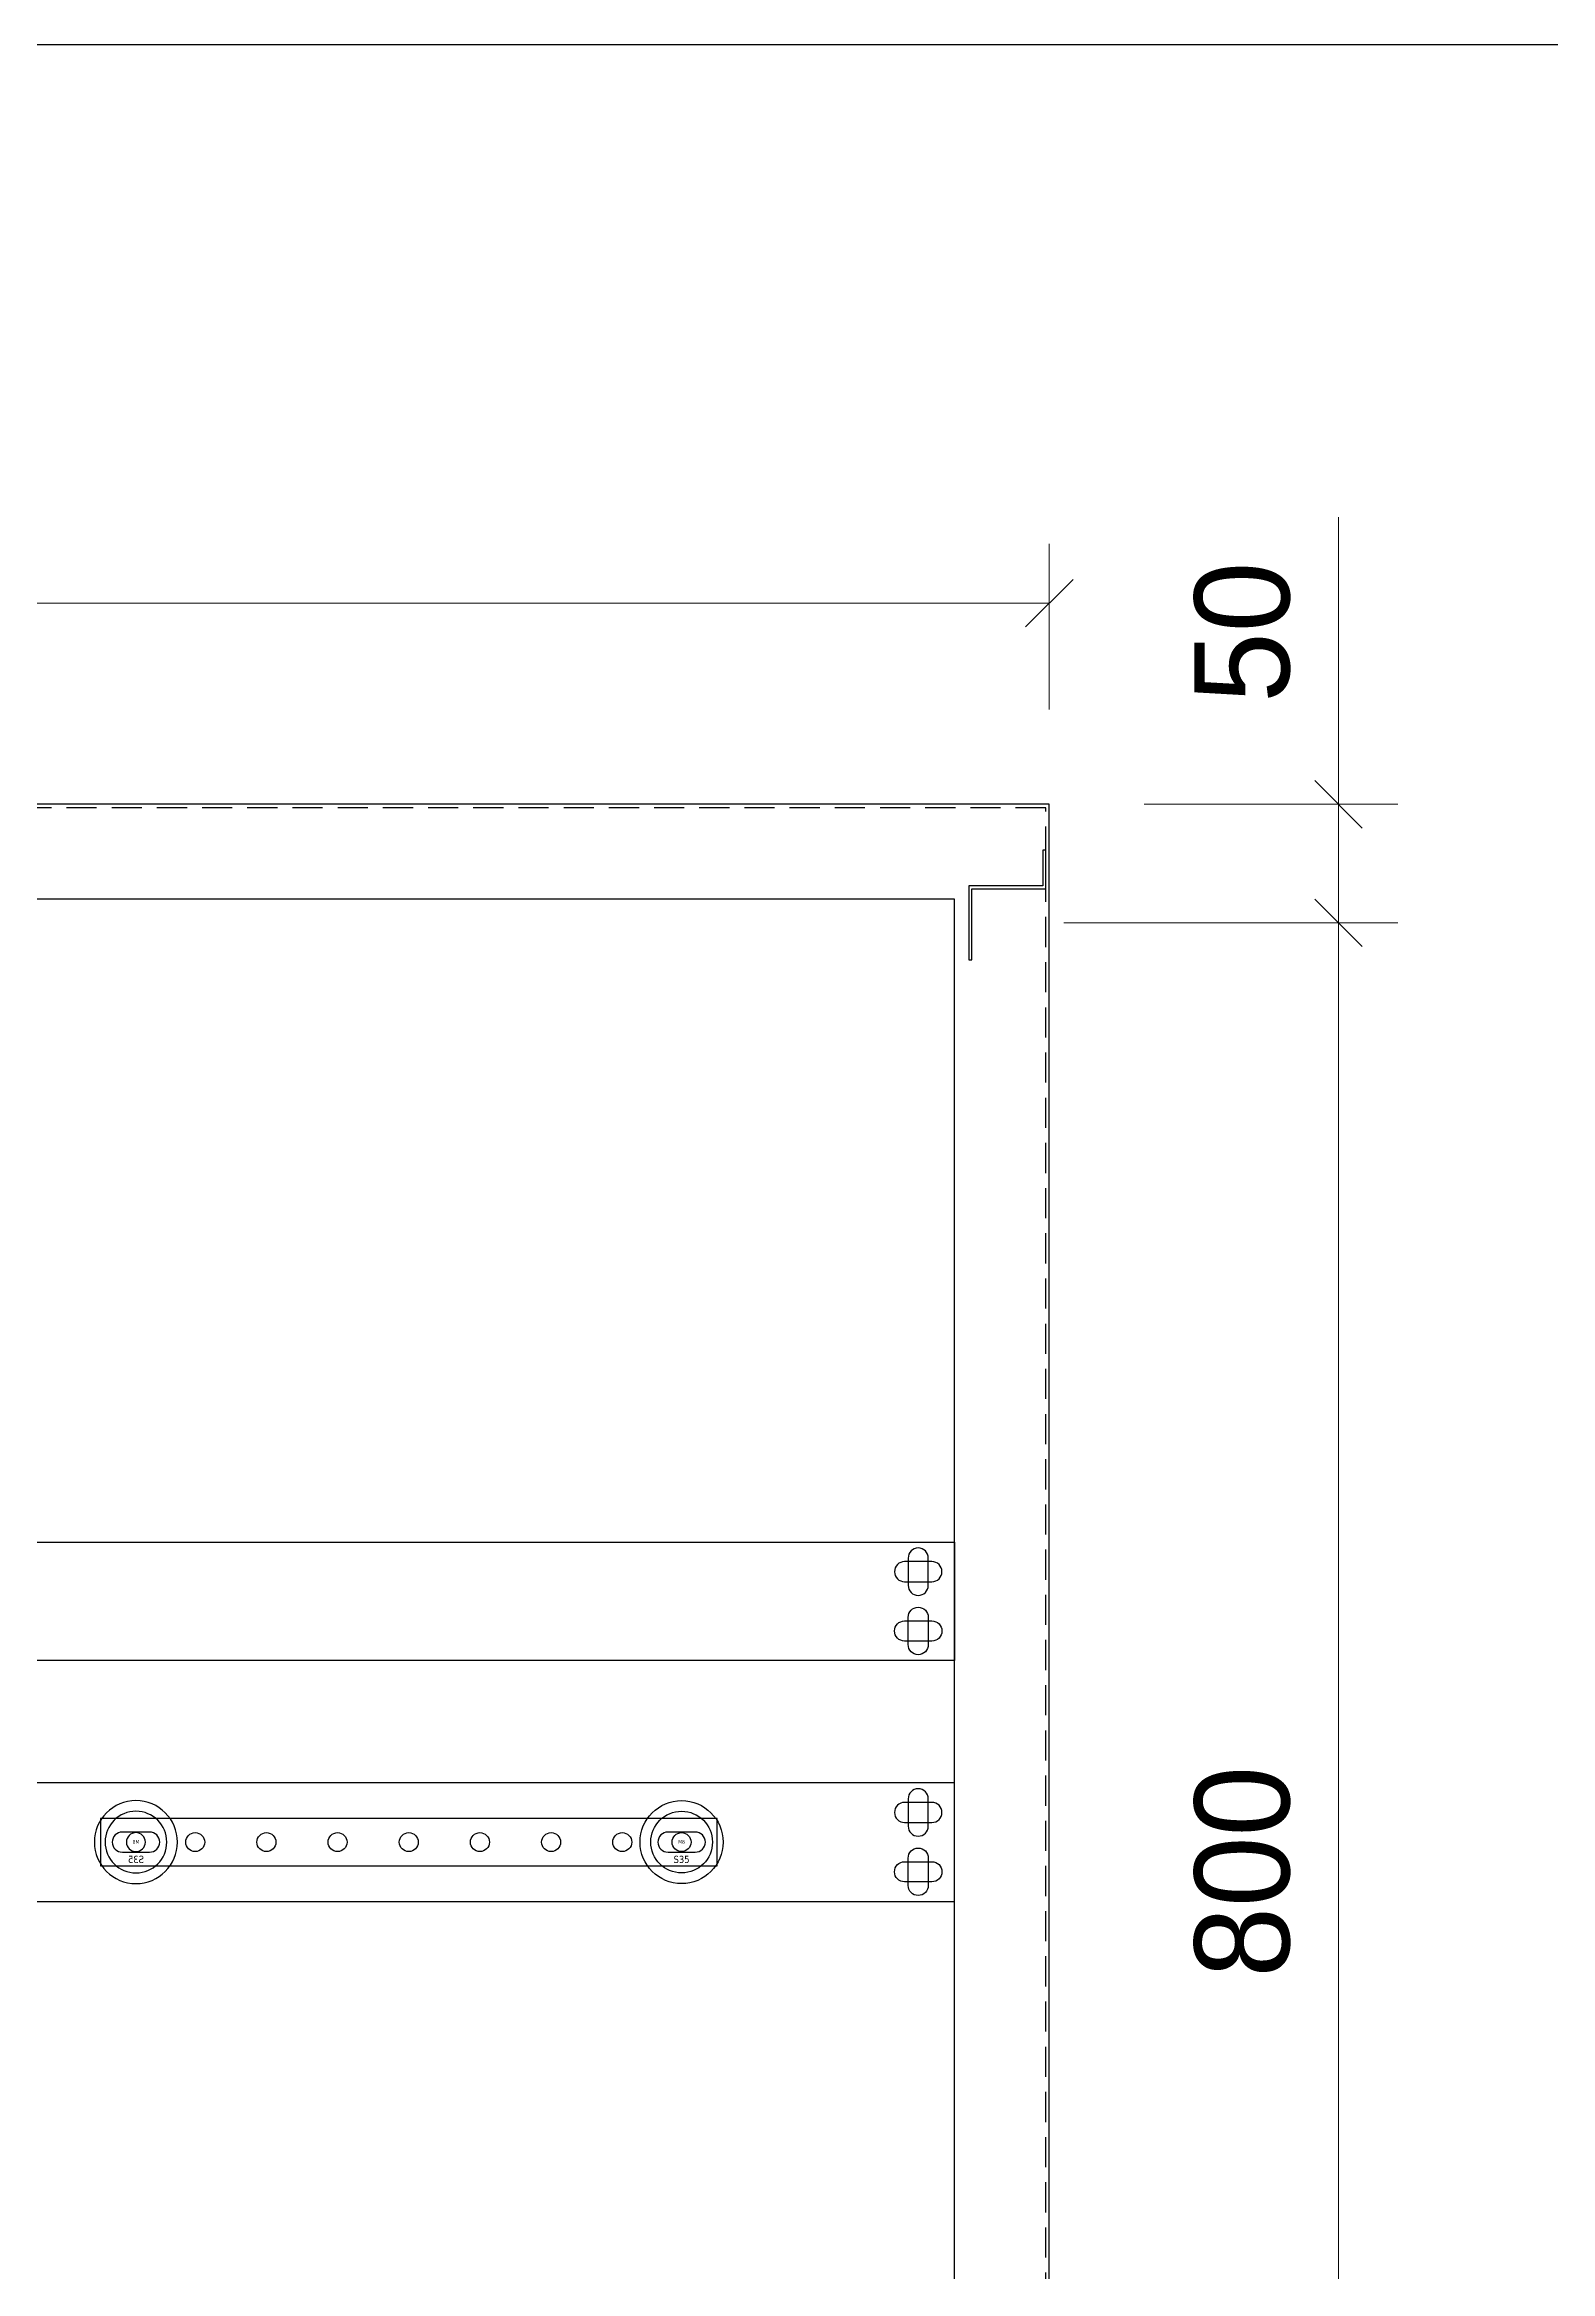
# Model space of a CAD drawing. Header units: millimetres. Extents: x 0 to 5940, y 0 to 4200.
# Drawn here: x 3266 to 3901, y 3261 to 4200 of the extents above; entities that cross this region are included whole.
import ezdxf
from ezdxf.enums import TextEntityAlignment as Align

# ---------------------------------------------------------------- set-up
doc = ezdxf.new("R2010")
doc.units = ezdxf.units.MM
doc.linetypes.add('HIDDENX2', pattern=[19.05, 12.7, -6.35])
doc.layers.add('CNC', color=7, linetype='Continuous')
doc.layers.add('DIM', color=253, linetype='Continuous')
doc.styles.add('Tahoma (Input Text)', font='tahoma.ttf')
doc.dimstyles.new('Dim-40', dxfattribs={"dimtxt": 40, "dimasz": 20, "dimexe": 25, "dimexo": 40, "dimgap": 20, "dimtad": 1, "dimdec": 0, "dimtxsty": 'Standard', "dimblk": 'OBLIQUE', "dimcen": 15, "dimclrd": 5, "dimclre": 5, "dimclrt": 3, "dimazin": 3, "dimtfac": 1, "dimtdec": 0, "dimtmove": 0, "dimatfit": 3, "dimldrblk": 'ARCHTICK', "dimlwd": 9, "dimlwe": 9})

# ---------------------------------------------------------------- blocks, each defined once
blk = doc.blocks.new('khungtenAsean2')
at = {"color": 7}
blk.add_lwpolyline([(0, 0), (2970, 0), (2970, -2100), (0, -2100)], close=True, dxfattribs=at)
at = {"color": 1, "style": 'Tahoma (Input Text)', "flags": 8}
for tag, p in [('#03', (506.57, -2019.3)), ('#01', (137.05, -2021.28)), ('#05', (1106.63, -2021.28)), ('#07', (1834.68, -2021.28)), ('#09', (2146.72, -2021.28)), ('#02', (98.46, -2081.28)), ('#04', (486.11, -2081.28)), ('#06', (1065.33, -2081.28)), ('#08', (1817.45, -2081.28)), ('#10', (2146.72, -2081.28))]:
    blk.add_attdef(tag, p, '', height=25, dxfattribs=at)
blk.add_attdef('#11', text='', height=25, dxfattribs=at).set_placement((2914.99, -2067.35), align=Align.CENTER)
blk = doc.blocks.new('*D18')
at = {"color": 0, "linetype": 'ByBlock', "lineweight": -2}
for p, q in [((2699.36, 3974.49), (2679.36, 3954.49)), ((3679.36, 3954.49), (3699.36, 3974.49))]:
    blk.add_line(p, q, dxfattribs=at)
at = {"layer": 'Defpoints', "color": 0, "transparency": 16777216}
for p in [(2689.36, 3964.49), (2689.36, 3879.72), (3689.36, 3879.72)]:
    blk.add_point(p, dxfattribs=at)
at = {"layer": 'DIM', "color": 5, "lineweight": 9, "transparency": 16777216}
for p, q in [((2689.36, 3919.72), (2689.36, 3989.49)), ((3689.36, 3919.72), (3689.36, 3989.49)), ((3689.36, 3964.49), (2689.36, 3964.49))]:
    blk.add_line(p, q, dxfattribs=at)
at = {"layer": 'DIM', "color": 3, "transparency": 16777216, "insert": (3189.36, 4004.92), "char_height": 40, "attachment_point": 5}
blk.add_mtext('1000', dxfattribs=at)
blk = doc.blocks.new('_ArchTick')
at = {"color": 0, "const_width": 0.15}
blk.add_lwpolyline([(-0.5, -0.5), (0.5, 0.5)], dxfattribs=at)
blk = doc.blocks.new('_Oblique')
at = {"color": 0, "linetype": 'ByBlock', "lineweight": -2}
blk.add_line((-0.5, -0.5), (0.5, 0.5), dxfattribs=at)
blk = doc.blocks.new('*D19')
at = {"color": 0, "linetype": 'ByBlock', "lineweight": -2}
for p, q in [((3821.24, 3869.72), (3801.24, 3889.72)), ((3801.24, 3839.72), (3821.24, 3819.72))]:
    blk.add_line(p, q, dxfattribs=at)
at = {"layer": 'Defpoints', "color": 0, "transparency": 16777216}
for p in [(3689.36, 3879.72), (3655.46, 3829.72), (3811.24, 3829.72)]:
    blk.add_point(p, dxfattribs=at)
at = {"layer": 'DIM', "color": 5, "lineweight": 9, "transparency": 16777216}
for p, q in [((3811.24, 3879.72), (3811.24, 4000.81)), ((3729.36, 3879.72), (3836.24, 3879.72)), ((3811.24, 3829.72), (3811.24, 3879.72)), ((3695.46, 3829.72), (3836.24, 3829.72))]:
    blk.add_line(p, q, dxfattribs=at)
at = {"layer": 'DIM', "color": 3, "transparency": 16777216, "insert": (3770.81, 3952.23), "char_height": 40, "attachment_point": 5, "rotation": 90}
blk.add_mtext('50', dxfattribs=at)
blk = doc.blocks.new('*D20')
at = {"color": 0, "linetype": 'ByBlock', "lineweight": -2}
for p, q in [((3821.24, 3819.72), (3801.24, 3839.72)), ((3801.24, 3039.72), (3821.24, 3019.72))]:
    blk.add_line(p, q, dxfattribs=at)
at = {"layer": 'Defpoints', "color": 0, "transparency": 16777216}
for p in [(3655.46, 3829.72), (3655.46, 3029.72), (3811.24, 3029.72)]:
    blk.add_point(p, dxfattribs=at)
at = {"layer": 'DIM', "color": 5, "lineweight": 9, "transparency": 16777216}
for p, q in [((3695.46, 3829.72), (3836.24, 3829.72)), ((3811.24, 3829.72), (3811.24, 3029.72)), ((3695.46, 3029.72), (3836.24, 3029.72))]:
    blk.add_line(p, q, dxfattribs=at)
at = {"layer": 'DIM', "color": 3, "transparency": 16777216, "insert": (3770.81, 3429.72), "char_height": 40, "attachment_point": 5, "rotation": 90}
blk.add_mtext('800', dxfattribs=at)
blk = doc.blocks.new('su35-2')
at = {"color": 1}
for radius in [17.5, 13, 4]:
    blk.add_circle((0, -0.09), radius, dxfattribs=at)
at = {"color": 1, "width": 30.0978, "attachment_point": 5}
for s, insert, char_height in [('{\\fTahoma|b0|i0|c0|p34;M8}', (0, 0), 1.5), ('{\\fTahoma|b0|i0|c0|p34;S35}', (0, -7.39), 3)]:
    blk.add_mtext(s, dxfattribs=dict(at, insert=insert, char_height=char_height))
blk = doc.blocks.new('ovan8.5x20')
at = {"layer": 'CNC', "color": 2, "lineweight": -3}
for p, q in [((5.75, 4.25), (-5.75, 4.25)), ((-5.75, -4.25), (5.75, -4.25))]:
    blk.add_line(p, q, dxfattribs=at)
for centre, start, end in [((-5.75, 0), 90, 270), ((5.75, 0), 270, 90)]:
    blk.add_arc(centre, 4.25, start, end, dxfattribs=at)

msp = doc.modelspace()

# ---------------------------------------------------------------- linework, layer by layer
at = {"color": 7}
msp.add_lwpolyline([(3689.36, 3879.72), (2689.36, 3879.72), (2689.36, 2179.72), (3689.36, 2179.72)], close=True, dxfattribs=at)
at = {"color": 7, "linetype": 'HIDDENX2'}
msp.add_lwpolyline([(3687.86, 3878.22), (2690.86, 3878.22), (2690.86, 2181.22), (3687.86, 2181.22)], close=True, dxfattribs=at)
at = {"color": 8}
for points in [[(3656.66, 3814.12), (3656.66, 3844.12), (3687.86, 3844.12), (3687.86, 3860.32), (3686.66, 3860.32), (3686.66, 3845.32), (3655.46, 3845.32), (3655.46, 3814.12)], [(2729.36, 3568.72), (3649.36, 3568.72), (3649.36, 3518.72), (2729.36, 3518.72)], [(2729.36, 3417.22), (3649.36, 3417.22), (3649.36, 3467.22), (2729.36, 3467.22)]]:
    msp.add_lwpolyline(points, close=True, dxfattribs=at)
at = {"color": 4}
msp.add_lwpolyline([(3649.36, 3839.72), (2729.36, 3839.72), (2729.36, 2219.72), (3649.36, 2219.72)], close=True, dxfattribs=at)
at = {"color": 2}
msp.add_lwpolyline([(3289.36, 3432.22), (3549.36, 3432.22), (3549.36, 3452.22), (3289.36, 3452.22)], close=True, dxfattribs=at)
for centre in [(3329.36, 3442.22), (3359.36, 3442.22), (3389.36, 3442.22), (3419.36, 3442.22), (3449.36, 3442.22), (3479.36, 3442.22), (3509.36, 3442.22)]:
    msp.add_circle(centre, 4, dxfattribs=at)

# ---------------------------------------------------------------- block references
at = {"color": 7, "xscale": 2, "yscale": 2, "zscale": 2}
msp.add_blockref('khungtenAsean2', (0, 4200), dxfattribs=at)
at = {"color": 2, "xscale": -1}
msp.add_blockref('su35-2', (3304.36, 3442.31), dxfattribs=at)
at = {"color": 2}
msp.add_blockref('su35-2', (3534.36, 3442.31), dxfattribs=at)
at = {"layer": 'CNC', "lineweight": -3}
for p, rotation in [((3634.11, 3556.22), 180), ((3634.11, 3556.22), 90), ((3634.11, 3454.72), 90), ((3634.11, 3454.72), 180)]:
    msp.add_blockref('ovan8.5x20', p, dxfattribs=dict(at, rotation=rotation))
at = {"layer": 'CNC', "lineweight": -3, "xscale": -1, "rotation": 90}
for p in [(3634.11, 3531.22), (3634.11, 3429.72)]:
    msp.add_blockref('ovan8.5x20', p, dxfattribs=at)
at = {"layer": 'CNC', "lineweight": -3, "xscale": -1}
for p in [(3634.11, 3531.22), (3634.11, 3429.72)]:
    msp.add_blockref('ovan8.5x20', p, dxfattribs=at)
at = {"layer": 'CNC', "lineweight": -3}
for p in [(3304.39, 3442.22), (3534.39, 3442.22)]:
    msp.add_blockref('ovan8.5x20', p, dxfattribs=at)

# ---------------------------------------------------------------- dimensions: what is measured, and where the dimension line sits
at = {"layer": 'DIM', "color": 7}
dim = msp.add_linear_dim(base=(2689.36, 3964.49), p1=(3689.36, 3879.72), p2=(2689.36, 3879.72), angle=180, dimstyle='Dim-40', dxfattribs=at)
dim.commit()
dim.dimension.update_dxf_attribs({"geometry": '*D18', "text_midpoint": (3189.36, 3964.49), "dimtype": 160})
at = {"layer": 'DIM', "color": 2}
dim = msp.add_linear_dim(base=(3811.24, 3829.72), p1=(3689.36, 3879.72), p2=(3655.46, 3829.72), angle=90, dimstyle='Dim-40', dxfattribs=at)
dim.commit()
dim.dimension.update_dxf_attribs({"geometry": '*D19', "text_midpoint": (3811.24, 3952.23), "dimtype": 160})
dim = msp.add_linear_dim(base=(3811.24, 3029.72), p1=(3655.46, 3829.72), p2=(3655.46, 3029.72), angle=90, dimstyle='Dim-40', dxfattribs=at)
dim.commit()
dim.dimension.update_dxf_attribs({"geometry": '*D20', "text_midpoint": (3770.81, 3429.72)})

doc.saveas('drawing.dxf')
